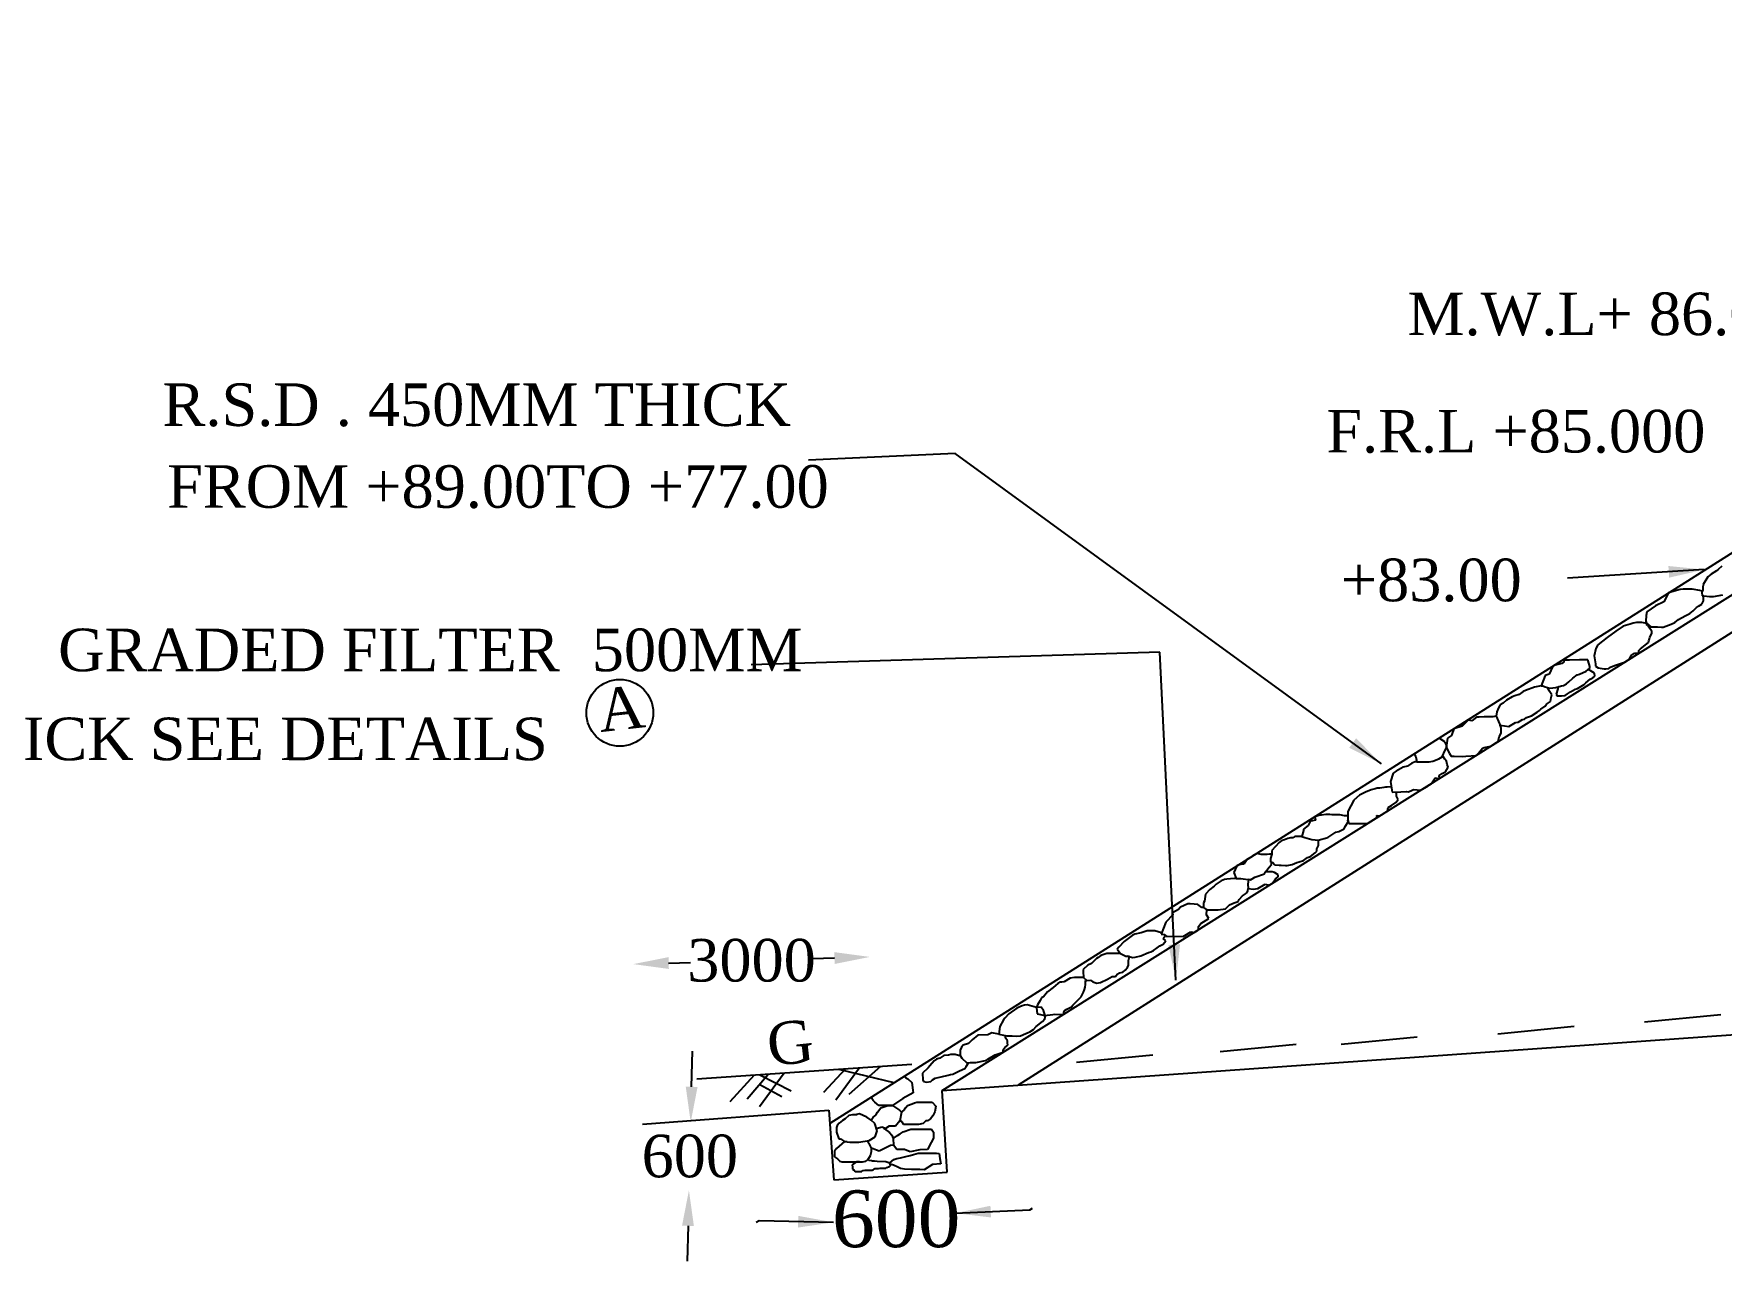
# Model space of a CAD drawing. Header units: millimetres. Extents: x 35 to 1436, y 32 to 1034.
# Drawn here: x 263.5 to 501.5, y 575.9 to 749 of the extents above; entities that cross this region are included whole.
import ezdxf

# ---------------------------------------------------------------- set-up
doc = ezdxf.new("R2010")
doc.units = ezdxf.units.MM
doc.header["$MEASUREMENT"] = 0
doc.header["$PDMODE"] = 66
doc.header["$PDSIZE"] = 170
doc.linetypes.add('ACAD_ISO03W100', pattern=[30, 12, -18])
for name, color, linetype in [('DIM', 5, 'Continuous'), ('DOT LINE', 3, 'ACAD_ISO03W100'), ('DWG. LINE', 1, 'Continuous'), ('HATCH', 2, 'Continuous'), ('RAILING', 4, 'Continuous'), ('TEXT', 7, 'Continuous')]:
    doc.layers.add(name, color=color, linetype=linetype)
doc.styles.get("Standard").update_dxf_attribs({"font": 'times.ttf', "height": 6})
doc.dimstyles.get("Standard").update_dxf_attribs({"dimtxt": 6, "dimasz": 5, "dimexe": 0.18, "dimexo": 0.0625, "dimgap": 0.09, "dimtad": 0, "dimtih": 1, "dimtoh": 1, "dimdec": 1, "dimzin": 0, "dimdsep": 46, "dimtxsty": 'Standard', "dimcen": 0.09, "dimse1": 1, "dimse2": 1, "dimclrd": 5, "dimclre": 5, "dimclrt": 4, "dimadec": 0, "dimazin": 0, "dimtfac": 1, "dimtdec": 1, "dimtofl": 0, "dimtmove": 0, "dimatfit": 3, "dimfxl": 0, "dimtolj": 1, "dimtzin": 0, "dimarcsym": 0})

# ---------------------------------------------------------------- blocks, each defined once
blk = doc.blocks.new('*D7')
at = {"layer": 'Defpoints', "color": 0}
for p in [(381.41, 618.83), (348.22, 611.78), (381.59, 612.79)]:
    blk.add_point(p, dxfattribs=at)
at = {"layer": 'DIM', "color": 5, "lineweight": -2}
for p, q in [((353.03, 617.97), (356.11, 618.06)), ((376.41, 618.68), (373.33, 618.58))]:
    blk.add_line(p, q, dxfattribs=at)
at = {"layer": 'DIM', "color": 5}
for points in [[(353.01, 618.8), (353.06, 617.14), (348.04, 617.82)], [(376.38, 619.51), (376.44, 617.84), (381.41, 618.83)]]:
    blk.add_solid(points, dxfattribs=at)
at = {"layer": 'DIM', "color": 4, "insert": (364.72, 618.32), "char_height": 6, "attachment_point": 5}
blk.add_mtext('\\A1;3000', dxfattribs=at)
blk = doc.blocks.new('*D8')
at = {"layer": 'Defpoints', "color": 0}
for p in [(355.77, 595.54), (356.14, 595.53), (355.52, 585.94)]:
    blk.add_point(p, dxfattribs=at)
at = {"layer": 'DIM', "color": 5, "lineweight": -2}
for p, q in [((356.27, 600.53), (356.41, 605.53)), ((355.76, 580.94), (355.63, 575.94))]:
    blk.add_line(p, q, dxfattribs=at)
at = {"layer": 'DIM', "color": 5}
for points in [[(355.44, 600.55), (357.11, 600.51), (356.14, 595.53)], [(354.92, 580.96), (356.59, 580.91), (355.89, 585.93)]]:
    blk.add_solid(points, dxfattribs=at)
at = {"layer": 'DIM', "color": 4, "insert": (356.02, 590.73), "char_height": 6, "attachment_point": 5}
blk.add_mtext('\\A1;600', dxfattribs=at)

msp = doc.modelspace()

# ---------------------------------------------------------------- linework, layer by layer
at = {"layer": 'DOT LINE'}
for p, q in [((490.64, 609.69), (501.39, 610.74)), ((447.85, 606.53), (458.6, 607.58)), ((469.98, 608), (480.73, 609.06)), ((410.54, 604), (421.29, 605.05)), ((430.78, 605.48), (441.53, 606.53))]:
    msp.add_line(p, q, dxfattribs=at)
at = {"layer": 'DWG. LINE'}
for p, q in [((391.62, 600), (619.31, 742.88)), ((391.62, 600), (575.92, 613)), ((392.31, 588.51), (391.62, 600)), ((349.35, 595.25), (375.63, 597.23)), ((375.63, 597.23), (376.32, 587.39)), ((376.32, 587.39), (392.31, 588.51))]:
    msp.add_line(p, q, dxfattribs=at)
at = {"layer": 'DWG. LINE', "color": 1}
msp.add_line((387.32, 603.69), (357.02, 601.62), dxfattribs=at)
at = {"layer": 'DWG. LINE'}
msp.add_circle((346.15, 653.24), 4.71, dxfattribs=at)
at = {"layer": 'HATCH'}
for p, q in [((501.02, 673.43), (500.79, 673.24)), ((501.54, 673.93), (501.02, 673.43)), ((498.89, 671.35), (498.87, 670.91)), ((499.58, 672.41), (498.89, 671.35)), ((500.02, 672.79), (499.58, 672.41)), ((500.79, 673.24), (500.02, 672.79)), ((493.38, 668.88), (492.17, 668.32)), ((494.04, 670.15), (493.38, 668.88)), ((493.38, 668.88), (493.38, 668.88)), ((494.15, 670.22), (494.04, 670.15)), ((495.69, 670.61), (494.15, 670.22)), ((496.07, 670.67), (495.69, 670.61)), ((496.65, 670.67), (496.07, 670.67)), ((496.07, 670.67), (496.07, 670.67)), ((497.09, 670.67), (496.65, 670.67)), ((497.36, 670.67), (497.09, 670.67)), ((498.45, 670.49), (497.36, 670.67)), ((498.8, 670.4), (498.45, 670.49)), ((498.87, 670.58), (498.72, 670.23)), ((498.72, 670.23), (498.77, 669.75)), ((498.72, 668.55), (498.95, 669.03)), ((498.77, 669.75), (499.02, 669.73)), ((498.87, 670.91), (498.87, 670.58)), ((498.95, 669.49), (498.89, 669.74)), ((498.95, 669.03), (498.95, 669.49)), ((498.95, 669.49), (498.95, 669.49)), ((499.02, 669.73), (499.79, 669.64)), ((499.79, 669.64), (499.79, 669.64)), ((499.79, 669.64), (500.39, 669.62)), ((500.39, 669.62), (501.68, 669.87)), ((490.88, 666.95), (490.84, 666.18)), ((490.97, 667.47), (490.88, 666.95)), ((490.88, 666.95), (490.88, 666.95)), ((492.17, 668.32), (490.97, 667.47)), ((492.17, 668.32), (492.17, 668.32)), ((494.92, 665.97), (495.44, 666.39)), ((495.44, 666.39), (496.36, 666.93)), ((495.44, 666.39), (495.44, 666.39)), ((496.36, 666.93), (497.05, 667.24)), ((496.36, 666.93), (496.36, 666.93)), ((497.05, 667.24), (497.49, 667.63)), ((497.49, 667.63), (497.95, 668.07)), ((497.95, 668.07), (498.24, 668.26)), ((498.24, 668.26), (498.72, 668.55)), ((486.6, 664.73), (485.39, 663.86)), ((487.64, 665.44), (486.6, 664.73)), ((488.6, 665.73), (487.64, 665.44)), ((487.64, 665.44), (487.64, 665.44)), ((489.02, 665.88), (488.6, 665.73)), ((489.5, 665.98), (489.02, 665.88)), ((490.27, 665.98), (489.5, 665.98)), ((489.5, 665.98), (489.5, 665.98)), ((490.75, 665.89), (490.27, 665.98)), ((490.92, 665.89), (490.75, 665.89)), ((490.84, 666.18), (490.84, 666.18)), ((490.84, 666.18), (490.92, 665.89)), ((490.92, 665.89), (491.51, 665.37)), ((491.01, 665.57), (490.92, 665.89)), ((491.22, 665.63), (491.01, 665.57)), ((491.22, 665.37), (491.22, 665.63)), ((491.66, 664.75), (491.22, 665.37)), ((491.37, 663.9), (491.68, 664.4)), ((491.51, 665.37), (492.49, 665.37)), ((491.68, 664.4), (491.66, 664.75)), ((491.68, 664.4), (491.68, 664.4)), ((492.49, 665.37), (492.49, 665.37)), ((492.49, 665.37), (493.03, 665.3)), ((493.03, 665.3), (493.26, 665.3)), ((493.26, 665.3), (494.42, 665.72)), ((494.42, 665.72), (494.92, 665.97)), ((494.42, 665.72), (494.42, 665.72)), ((483.77, 662.32), (483.52, 661.27)), ((484.06, 662.84), (483.77, 662.32)), ((485.39, 663.86), (484.06, 662.84)), ((484.06, 662.84), (484.06, 662.84)), ((488.75, 661.32), (489.25, 661.63)), ((489.25, 661.63), (489.84, 661.63)), ((489.83, 662.02), (490.06, 662.27)), ((489.84, 661.63), (489.83, 662.02)), ((490.06, 662.27), (491.2, 663.15)), ((491.2, 663.15), (491.23, 663.4)), ((491.2, 663.15), (491.2, 663.15)), ((491.23, 663.4), (491.33, 663.67)), ((491.33, 663.67), (491.37, 663.9)), ((477.73, 659.84), (477.2, 658.7)), ((477.84, 659.91), (477.73, 659.84)), ((478.99, 660.2), (477.84, 659.91)), ((479.26, 660.37), (478.99, 660.2)), ((478.99, 660.2), (478.99, 660.2)), ((479.32, 660.66), (479.26, 660.37)), ((480.05, 660.66), (479.32, 660.66)), ((481.45, 660.7), (480.05, 660.66)), ((481.99, 660.7), (481.45, 660.7)), ((482.32, 660.7), (481.99, 660.7)), ((482.66, 660.7), (482.32, 660.7)), ((482.41, 659.1), (482.66, 659.31)), ((482.84, 660.12), (482.66, 660.7)), ((482.66, 660.7), (482.66, 660.7)), ((482.66, 659.31), (482.97, 659.56)), ((482.72, 659.36), (482.66, 659.31)), ((483.61, 658.82), (482.72, 659.36)), ((482.97, 659.56), (482.84, 660.12)), ((483.52, 661.27), (483.52, 661.27)), ((483.52, 661.27), (483.72, 660.13)), ((483.72, 660.13), (483.72, 659.84)), ((483.72, 659.84), (484.1, 659.59)), ((484.1, 659.59), (484.93, 659.46)), ((484.93, 659.46), (484.93, 659.46)), ((484.93, 659.46), (485.2, 659.46)), ((485.2, 659.46), (485.62, 659.5)), ((485.2, 659.46), (485.2, 659.46)), ((485.62, 659.5), (485.85, 659.67)), ((485.85, 659.67), (486.41, 659.92)), ((486.41, 659.92), (487.83, 660.37)), ((487.83, 660.37), (487.96, 660.45)), ((487.96, 660.45), (488.07, 660.52)), ((488.07, 660.52), (488.51, 660.8)), ((488.51, 660.8), (488.75, 661.32)), ((475.11, 656.86), (473.86, 656.4)), ((476.07, 657.04), (475.11, 656.86)), ((475.11, 656.86), (475.11, 656.86)), ((476.63, 658.49), (476.07, 657.04)), ((476.07, 657.04), (476.32, 657.04)), ((476.07, 657.04), (476.07, 657.04)), ((476.32, 657.04), (476.61, 656.91)), ((476.61, 656.91), (477.28, 656.7)), ((477.2, 658.7), (476.63, 658.49)), ((476.63, 658.49), (476.63, 658.49)), ((477.21, 656.34), (476.95, 656.81)), ((476.95, 656.81), (476.95, 656.81)), ((477.2, 658.7), (477.2, 658.7)), ((477.28, 656.7), (478.13, 656.83)), ((478.13, 656.83), (478.93, 657.04)), ((478.46, 656.91), (478.4, 656.6)), ((478.53, 656.93), (478.46, 656.91)), ((478.93, 657.04), (479.22, 657.08)), ((479.22, 657.08), (479.63, 657.33)), ((479.63, 657.33), (479.99, 657.62)), ((479.99, 657.62), (480.51, 658.14)), ((480.51, 658.14), (481.13, 658.58)), ((481.13, 658.58), (481.47, 658.68)), ((481.2, 656.68), (482.13, 657.22)), ((481.47, 658.68), (482.41, 659.1)), ((482.13, 657.22), (482.38, 657.47)), ((482.38, 657.47), (482.99, 657.97)), ((482.41, 659.1), (482.41, 659.1)), ((482.99, 657.97), (483.36, 658.18)), ((483.36, 658.18), (483.63, 658.41)), ((483.36, 658.18), (483.36, 658.18)), ((483.63, 658.41), (483.61, 658.82)), ((470.73, 654.61), (470.29, 654.36)), ((471.19, 655.03), (470.73, 654.61)), ((471.96, 655.51), (471.19, 655.03)), ((472.36, 655.65), (471.96, 655.51)), ((472.98, 655.82), (472.36, 655.65)), ((473.52, 656.24), (472.98, 655.82)), ((472.98, 655.82), (472.98, 655.82)), ((473.86, 656.4), (473.52, 656.24)), ((473.86, 656.4), (473.86, 656.4)), ((476.61, 654.2), (476.8, 654.47)), ((476.8, 654.47), (477.11, 654.63)), ((477.11, 654.63), (477.4, 654.86)), ((477.55, 655.78), (477.21, 656.34)), ((477.21, 656.34), (477.21, 656.34)), ((477.28, 656.7), (477.28, 656.7)), ((477.4, 654.86), (477.5, 655.38)), ((477.5, 655.38), (477.55, 655.78)), ((477.5, 655.38), (477.5, 655.38)), ((478.4, 656.6), (478.18, 655.89)), ((478.18, 655.89), (478.18, 655.89)), ((478.18, 655.89), (478.32, 655.64)), ((478.32, 655.64), (478.32, 655.64)), ((478.32, 655.64), (478.93, 655.64)), ((478.4, 656.6), (478.4, 656.6)), ((478.93, 655.64), (479.43, 655.7)), ((479.43, 655.7), (479.76, 655.91)), ((479.76, 655.91), (480.22, 656.18)), ((480.22, 656.18), (480.86, 656.56)), ((480.86, 656.56), (481.2, 656.68)), ((465.77, 652.19), (464.95, 651.38)), ((466.27, 652.09), (465.66, 652.21)), ((465.66, 652.21), (465.77, 652.19)), ((466.97, 652.61), (466.27, 652.09)), ((466.27, 652.09), (466.27, 652.09)), ((467.33, 652.65), (466.97, 652.61)), ((468.02, 652.69), (467.33, 652.65)), ((468.43, 652.69), (468.02, 652.69)), ((469.25, 652.69), (468.43, 652.69)), ((468.43, 652.69), (468.43, 652.69)), ((469.73, 652.78), (469.25, 652.69)), ((469.81, 653.38), (469.73, 652.78)), ((469.73, 652.78), (470.38, 651.28)), ((470.04, 653.95), (469.81, 653.38)), ((470.29, 654.36), (470.04, 653.95)), ((472.82, 651.93), (473.42, 652.32)), ((473.42, 652.32), (473.71, 652.36)), ((473.71, 652.36), (474.02, 652.59)), ((474.02, 652.59), (474.69, 652.82)), ((474.69, 652.82), (475.48, 653.32)), ((475.48, 653.32), (475.84, 653.55)), ((475.48, 653.32), (475.48, 653.32)), ((475.84, 653.55), (476.02, 653.78)), ((476.02, 653.78), (476.61, 654.2)), ((476.02, 653.78), (476.02, 653.78)), ((462.47, 649.17), (461.67, 649.68)), ((461.67, 649.68), (461.67, 649.68)), ((462.87, 649.67), (462.72, 648.69)), ((463.43, 650.05), (462.87, 649.67)), ((462.87, 649.67), (462.87, 649.67)), ((463.73, 650.99), (463.43, 650.05)), ((464.95, 651.38), (463.73, 650.99)), ((464.95, 651.38), (464.95, 651.38)), ((464.95, 651.38), (464.95, 651.38)), ((470.02, 649.19), (470.14, 649.86)), ((470.14, 649.86), (470.43, 650.36)), ((470.14, 649.86), (470.14, 649.86)), ((470.38, 651.28), (470.29, 651.48)), ((470.29, 651.48), (471.52, 651.32)), ((470.41, 651.05), (470.38, 651.28)), ((470.43, 650.36), (470.41, 651.05)), ((470.43, 650.36), (470.43, 650.36)), ((471.52, 651.32), (472.44, 651.89)), ((471.52, 651.32), (471.52, 651.32)), ((472.44, 651.89), (472.82, 651.93)), ((458.3, 647.55), (458.14, 647.46)), ((458.14, 647.46), (458.38, 647.02)), ((458.49, 647.68), (458.3, 647.55)), ((458.49, 647.68), (458.49, 647.68)), ((462.09, 647.04), (462.55, 647.96)), ((462.72, 648.69), (462.47, 649.17)), ((462.47, 649.17), (462.47, 649.17)), ((462.55, 647.96), (462.72, 648.3)), ((462.72, 648.69), (462.72, 648.3)), ((462.72, 648.5), (462.72, 648.69)), ((462.72, 648.3), (462.72, 648.5)), ((462.72, 648.3), (462.72, 648.3)), ((462.72, 648.3), (463.12, 647.53)), ((462.72, 648.3), (462.72, 648.3)), ((463.12, 647.53), (463.37, 647.11)), ((466.9, 647.24), (467.03, 647.32)), ((467.03, 647.32), (467.79, 648.24)), ((467.79, 648.24), (468.02, 648.34)), ((468.02, 648.34), (468.98, 648.54)), ((468.98, 648.54), (469.77, 649.04)), ((469.77, 649.04), (470.02, 649.19)), ((469.77, 649.04), (469.77, 649.04)), ((455.61, 645.04), (455.19, 644.75)), ((456.61, 645.56), (455.61, 645.04)), ((455.61, 645.04), (455.61, 645.04)), ((457.21, 645.73), (456.61, 645.56)), ((456.61, 645.56), (456.61, 645.56)), ((456.61, 645.56), (456.61, 645.56)), ((457.82, 646.14), (457.21, 645.73)), ((458.32, 646.32), (457.82, 646.14)), ((458.53, 646.32), (458.32, 646.32)), ((458.38, 647.02), (458.38, 647.02)), ((458.38, 647.02), (458.53, 646.32)), ((458.53, 646.32), (458.8, 646.32)), ((458.8, 646.32), (459.78, 646.32)), ((459.78, 646.32), (460.26, 646.32)), ((460.26, 646.32), (460.78, 646.42)), ((460.78, 646.42), (461.65, 646.75)), ((461.65, 646.75), (462.09, 647.04)), ((462.11, 644.69), (462.59, 644.94)), ((462.46, 646.73), (462.17, 647.21)), ((462.17, 647.21), (462.22, 647.13)), ((462.71, 646.44), (462.46, 646.73)), ((462.46, 646.73), (462.46, 646.73)), ((462.59, 644.94), (462.96, 645.58)), ((462.8, 645.98), (462.71, 646.44)), ((462.96, 645.58), (462.8, 645.98)), ((462.8, 645.98), (462.8, 645.98)), ((462.96, 645.58), (462.96, 645.58)), ((463.37, 647.11), (463.81, 647.11)), ((463.81, 647.11), (465.02, 647.07)), ((465.02, 647.07), (465.45, 647.11)), ((465.02, 647.07), (465.02, 647.07)), ((465.45, 647.11), (466.9, 647.24)), ((452.66, 642.51), (452.08, 642.39)), ((452.93, 642.6), (452.66, 642.51)), ((452.66, 642.51), (452.66, 642.51)), ((453.33, 642.62), (452.93, 642.6)), ((453.87, 642.7), (453.33, 642.62)), ((454.12, 642.78), (453.87, 642.7)), ((453.87, 642.7), (453.87, 642.7)), ((454.35, 642.78), (454.12, 642.78)), ((454.93, 642.82), (454.35, 642.78)), ((455.19, 644.75), (454.82, 643.58)), ((454.82, 643.58), (454.82, 643.58)), ((454.82, 643.58), (455.05, 642.06)), ((454.93, 642.82), (454.93, 642.82)), ((459.23, 642.43), (459.65, 642.69)), ((459.65, 642.69), (460.11, 642.97)), ((460.11, 642.97), (460.32, 643.11)), ((460.32, 643.11), (460.54, 643.24)), ((460.54, 643.24), (461.13, 644.06)), ((461.13, 644.06), (461.13, 644.06)), ((461.13, 644.06), (461.74, 644)), ((461.69, 644.4), (462.11, 644.69)), ((461.74, 644), (461.69, 644.4)), ((449.66, 640.91), (448.81, 639.35)), ((450.46, 641.64), (449.66, 640.91)), ((449.66, 640.91), (449.66, 640.91)), ((450.91, 641.87), (450.46, 641.64)), ((450.46, 641.64), (450.46, 641.64)), ((451.31, 642.08), (450.91, 641.87)), ((452.08, 642.39), (451.31, 642.08)), ((452.08, 642.39), (452.08, 642.39)), ((454.48, 639.89), (454.96, 640.18)), ((454.96, 640.18), (455.58, 640.6)), ((455.05, 642.06), (455.25, 642.1)), ((455.25, 642.1), (455.48, 642.06)), ((455.48, 642.06), (457.07, 642.15)), ((455.48, 642.06), (455.48, 642.06)), ((455.58, 640.6), (455.91, 641.01)), ((455.69, 641.49), (455.65, 642.07)), ((455.65, 642.07), (455.65, 642.07)), ((455.91, 641.01), (455.69, 641.49)), ((457.07, 642.15), (457.32, 642.09)), ((457.32, 642.09), (457.71, 642.23)), ((457.32, 642.09), (457.32, 642.09)), ((457.71, 642.23), (458.07, 642.44)), ((458.07, 642.44), (458.07, 642.44)), ((458.07, 642.44), (459.12, 642.35)), ((459.12, 642.35), (459.23, 642.43)), ((443.55, 638.01), (443.2, 637.36)), ((443.8, 638.01), (443.55, 638.01)), ((444.26, 638.13), (443.8, 638.01)), ((444.87, 638.8), (444.13, 638.6)), ((444.13, 638.6), (444.26, 638.13)), ((444.26, 638.13), (444.26, 638.13)), ((445.1, 638.8), (444.87, 638.8)), ((444.87, 638.8), (444.87, 638.8)), ((445.72, 638.91), (445.1, 638.8)), ((446.26, 638.91), (445.72, 638.91)), ((446.55, 638.88), (446.26, 638.91)), ((446.26, 638.91), (446.26, 638.91)), ((447.05, 638.86), (446.55, 638.88)), ((446.55, 638.88), (446.55, 638.88)), ((447.3, 638.88), (447.05, 638.86)), ((447.66, 638.88), (447.3, 638.88)), ((448.32, 638.72), (447.66, 638.88)), ((448.79, 638.72), (448.32, 638.72)), ((448.43, 637.22), (448.87, 637.87)), ((448.81, 639.35), (448.79, 638.72)), ((448.79, 638.72), (448.79, 638.1)), ((448.79, 638.1), (448.79, 638.1)), ((448.79, 638.1), (448.96, 637.64)), ((448.87, 637.87), (448.79, 638.1)), ((451.59, 637.63), (453.01, 638.52)), ((453.01, 638.52), (452.86, 638.75)), ((452.86, 638.75), (453.36, 638.74)), ((453.36, 638.74), (453.91, 639.09)), ((453.91, 639.09), (454.23, 639.28)), ((454.23, 639.28), (454.4, 639.39)), ((454.4, 639.39), (454.48, 639.89)), ((454.48, 639.89), (454.48, 639.89)), ((440.36, 635.53), (439.86, 635.34)), ((440.71, 635.61), (440.36, 635.53)), ((441.03, 635.63), (440.71, 635.61)), ((440.71, 635.61), (440.71, 635.61)), ((441.34, 635.8), (441.03, 635.63)), ((441.03, 635.63), (441.03, 635.63)), ((442.3, 635.8), (441.34, 635.8)), ((442.57, 636.64), (442.3, 635.8)), ((442.3, 635.8), (442.75, 635.66)), ((443.2, 637.36), (442.57, 636.86)), ((442.57, 636.86), (442.57, 636.64)), ((442.75, 635.66), (442.75, 635.66)), ((442.75, 635.66), (443.74, 635.37)), ((443.74, 635.37), (444.68, 635.3)), ((444.68, 635.3), (444.95, 635.39)), ((444.95, 635.39), (445.66, 635.55)), ((445.66, 635.55), (445.99, 635.68)), ((445.66, 635.55), (445.66, 635.55)), ((445.99, 635.68), (446.57, 636.05)), ((446.57, 636.05), (447.12, 636.43)), ((447.12, 636.43), (447.53, 636.51)), ((447.12, 636.43), (447.12, 636.43)), ((447.53, 636.51), (448.28, 636.89)), ((448.28, 636.89), (448.43, 637.22)), ((448.28, 636.89), (448.28, 636.89)), ((448.96, 637.64), (449.39, 637.64)), ((449.39, 637.64), (450.12, 637.62)), ((450.12, 637.62), (450.12, 637.62)), ((450.12, 637.62), (450.58, 637.62)), ((450.58, 637.62), (451.59, 637.63)), ((435.3, 633.01), (434.77, 632.67)), ((435.46, 633.11), (435.3, 633.01)), ((435.65, 633.23), (435.46, 633.11)), ((435.96, 633.43), (435.65, 633.23)), ((436.58, 633.27), (435.96, 633.43)), ((437.08, 633.27), (436.58, 633.27)), ((437.44, 633.27), (437.08, 633.27)), ((437.08, 633.27), (437.08, 633.27)), ((437.77, 633.34), (437.44, 633.27)), ((438.11, 633.34), (437.77, 633.34)), ((438.11, 633.34), (437.88, 632.7)), ((439.11, 634.94), (438.11, 633.84)), ((438.11, 633.84), (438.11, 633.84)), ((438.11, 633.84), (438.11, 633.34)), ((439.48, 635.24), (439.11, 634.94)), ((439.11, 634.94), (439.11, 634.94)), ((439.86, 635.34), (439.48, 635.24)), ((439.86, 635.34), (439.86, 635.34)), ((443.13, 632.86), (443.55, 633.01)), ((443.55, 633.01), (444.19, 633.51)), ((443.55, 633.01), (443.55, 633.01)), ((444.19, 633.51), (444.44, 633.74)), ((444.19, 633.51), (444.19, 633.51)), ((444.44, 634.05), (444.67, 634.53)), ((444.44, 633.74), (444.44, 634.05)), ((444.67, 634.76), (444.68, 635.3)), ((444.67, 634.53), (444.67, 634.76)), ((444.67, 634.76), (444.67, 634.76)), ((433.16, 631.66), (432.71, 630.75)), ((432.71, 630.75), (432.71, 630.75)), ((432.71, 630.75), (433.08, 629.88)), ((433.43, 631.83), (433.16, 631.66)), ((434.13, 631.9), (433.43, 631.83)), ((433.43, 631.83), (433.43, 631.83)), ((434.51, 632.51), (434.13, 631.9)), ((434.77, 632.67), (434.51, 632.51)), ((437.04, 630.55), (437.21, 630.84)), ((437.21, 630.84), (437.69, 631.5)), ((438.15, 630.82), (437.21, 630.84)), ((437.69, 631.5), (438.02, 631.86)), ((437.69, 631.5), (437.69, 631.5)), ((437.88, 632.7), (437.88, 632.2)), ((437.88, 632.2), (437.88, 632.2)), ((437.88, 632.2), (438.19, 632.2)), ((438.02, 631.86), (438.02, 632.2)), ((438.46, 630.73), (438.15, 630.82)), ((438.19, 632.2), (438.52, 631.8)), ((438.98, 630.42), (438.46, 630.73)), ((438.52, 631.8), (438.52, 631.8)), ((438.52, 631.8), (439.13, 631.76)), ((439.13, 631.76), (439.4, 631.76)), ((439.4, 631.76), (440, 631.7)), ((440, 631.7), (440.25, 631.7)), ((440.25, 631.7), (440.96, 631.88)), ((440.96, 631.88), (441.63, 632.15)), ((441.63, 632.15), (441.94, 632.22)), ((441.94, 632.22), (442.53, 632.42)), ((441.94, 632.22), (441.94, 632.22)), ((442.53, 632.42), (443.13, 632.86)), ((429.35, 628.35), (428.74, 627.69)), ((429.97, 628.81), (429.35, 628.35)), ((430.22, 629.1), (429.97, 628.81)), ((430.95, 629.56), (430.22, 629.1)), ((431.39, 629.77), (430.95, 629.56)), ((430.95, 629.56), (430.95, 629.56)), ((431.76, 629.81), (431.39, 629.77)), ((432.24, 629.83), (431.76, 629.81)), ((431.76, 629.81), (431.76, 629.81)), ((432.83, 629.88), (432.24, 629.83)), ((433.08, 629.88), (432.83, 629.88)), ((433.08, 629.88), (433.08, 629.88)), ((433.08, 629.88), (433.73, 629.88)), ((433.73, 629.88), (435.1, 629.71)), ((434.78, 629.75), (434.69, 629.07)), ((434.69, 629.07), (434.69, 629.07)), ((434.69, 629.07), (434.73, 628.49)), ((434.7, 628.14), (434.73, 628.49)), ((434.73, 628.49), (434.73, 628.49)), ((434.73, 628.49), (434.73, 628.49)), ((434.73, 628.49), (435.44, 628.38)), ((434.73, 628.49), (434.73, 628.49)), ((435.1, 629.71), (434.78, 629.75)), ((435.1, 629.71), (435.33, 629.84)), ((435.33, 629.84), (435.69, 630.09)), ((435.44, 628.38), (436.13, 628.46)), ((435.69, 630.09), (437.04, 630.55)), ((436.13, 628.46), (437.17, 629.07)), ((437.04, 630.55), (437.04, 630.55)), ((437.17, 629.07), (437.17, 629.07)), ((437.17, 629.07), (437.78, 628.96)), ((437.78, 628.96), (437.88, 629.03)), ((437.88, 629.03), (438.19, 629.22)), ((438.19, 629.22), (438.6, 629.86)), ((438.6, 629.86), (439, 630.13)), ((438.6, 629.86), (438.6, 629.86)), ((439, 630.13), (438.98, 630.42)), ((439, 630.13), (439, 630.13)), ((426.26, 626.33), (425.22, 625.83)), ((426.55, 626.33), (426.26, 626.33)), ((427.12, 626.27), (426.55, 626.33)), ((427.66, 626.2), (427.12, 626.27)), ((428.22, 625.81), (427.66, 626.2)), ((427.66, 626.2), (427.66, 626.2)), ((428.58, 626.69), (428.47, 626.44)), ((428.47, 626.44), (428.47, 626.44)), ((428.47, 626.44), (428.47, 625.81)), ((428.74, 627.69), (428.58, 626.69)), ((428.74, 627.69), (428.74, 627.69)), ((431.56, 625.6), (431.81, 625.83)), ((431.81, 625.83), (432.12, 626.19)), ((432.12, 626.19), (432.47, 626.33)), ((432.47, 626.33), (432.78, 626.44)), ((432.78, 626.44), (433.35, 626.65)), ((432.78, 626.44), (432.78, 626.44)), ((433.35, 626.65), (433.49, 626.94)), ((433.49, 626.94), (433.95, 627.46)), ((433.95, 627.46), (434.39, 627.75)), ((433.95, 627.46), (433.95, 627.46)), ((434.39, 627.75), (434.62, 627.92)), ((434.62, 627.92), (434.7, 628.14)), ((434.62, 627.92), (434.62, 627.92)), ((423.16, 623.71), (422.47, 622.02)), ((424.11, 624.78), (423.16, 623.71)), ((423.16, 623.71), (423.16, 623.71)), ((424.91, 625.52), (424.1, 625.07)), ((424.1, 625.07), (424.11, 624.78)), ((425.22, 625.83), (424.91, 625.52)), ((425.22, 625.83), (425.22, 625.83)), ((427.76, 623.1), (428.09, 623.54)), ((428.09, 623.54), (429.2, 624.25)), ((428.09, 623.54), (428.09, 623.54)), ((428.47, 625.81), (428.22, 625.81)), ((428.47, 625.81), (428.47, 625.81)), ((428.47, 625.81), (428.93, 625.46)), ((428.87, 624.75), (428.93, 625.46)), ((429.2, 624.25), (428.87, 624.75)), ((428.87, 624.75), (428.87, 624.75)), ((428.93, 625.46), (428.93, 625.46)), ((428.93, 625.46), (429.35, 625.46)), ((428.93, 625.46), (428.93, 625.46)), ((429.2, 624.25), (429.2, 624.25)), ((429.35, 625.46), (430.18, 625.46)), ((430.18, 625.46), (430.51, 625.46)), ((430.51, 625.46), (431.56, 625.6)), ((430.51, 625.46), (430.51, 625.46)), ((431.56, 625.6), (431.56, 625.6)), ((418.4, 621.87), (417.27, 621.01)), ((418.75, 622.05), (418.4, 621.87)), ((419.65, 622.24), (418.75, 622.05)), ((418.75, 622.05), (418.75, 622.05)), ((420.23, 622.43), (419.65, 622.24)), ((420.5, 622.49), (420.23, 622.43)), ((421.61, 622.49), (420.5, 622.49)), ((422.55, 622.22), (421.61, 622.49)), ((422.47, 622.02), (422.47, 622.02)), ((422.47, 622.02), (422.89, 622)), ((422.75, 621.42), (423.08, 621.85)), ((423.15, 621.1), (422.75, 621.42)), ((422.77, 620.64), (423.15, 621.1)), ((422.89, 622), (422.89, 622)), ((422.89, 622), (422.89, 622)), ((422.89, 622), (423.26, 621.71)), ((423.08, 621.85), (422.89, 622)), ((423.26, 621.71), (424.26, 621.76)), ((424.26, 621.76), (425.59, 621.73)), ((425.59, 621.73), (426.66, 622.35)), ((425.59, 621.73), (425.59, 621.73)), ((426.66, 622.35), (426.66, 622.35)), ((426.66, 622.35), (427.15, 622.29)), ((427.15, 622.29), (427.59, 622.57)), ((427.59, 622.57), (427.74, 622.66)), ((427.74, 622.66), (427.76, 623.1)), ((413.62, 618.74), (413.35, 618.61)), ((413.97, 619.05), (413.62, 618.74)), ((414.83, 619.3), (413.97, 619.05)), ((415.66, 619.33), (414.83, 619.3)), ((414.83, 619.3), (414.83, 619.3)), ((416.73, 619.33), (415.66, 619.33)), ((416.5, 620.22), (416.29, 619.95)), ((416.29, 619.95), (416.73, 619.33)), ((417.27, 621.01), (416.5, 620.22)), ((416.73, 619.33), (417.48, 618.93)), ((417.27, 621.01), (417.27, 621.01)), ((417.48, 618.93), (417.77, 618.93)), ((417.77, 618.93), (418.5, 618.74)), ((418.01, 618.87), (417.77, 618.93)), ((417.87, 618.32), (418.01, 618.87)), ((418.5, 618.74), (418.81, 618.79)), ((418.81, 618.79), (419.63, 619.01)), ((419.63, 619.01), (420.71, 619.45)), ((420.71, 619.45), (421.04, 619.53)), ((421.04, 619.53), (421.38, 619.72)), ((421.38, 619.72), (421.92, 620.12)), ((421.92, 620.12), (422.31, 620.39)), ((422.31, 620.39), (422.77, 620.64)), ((422.31, 620.39), (422.31, 620.39)), ((412.16, 617.68), (411.47, 617.05)), ((411.47, 617.05), (411.47, 616.78)), ((411.47, 616.78), (411.52, 615.95)), ((412.64, 617.89), (412.16, 617.68)), ((413.35, 618.61), (412.64, 617.89)), ((416.06, 616.07), (416.27, 616.39)), ((416.27, 616.39), (416.6, 616.57)), ((416.6, 616.57), (417.1, 616.7)), ((417.1, 616.7), (417.39, 616.95)), ((417.39, 616.95), (417.75, 617.34)), ((417.75, 617.34), (417.87, 617.66)), ((417.75, 617.34), (417.75, 617.34)), ((417.87, 617.95), (417.87, 618.32)), ((417.87, 618.32), (417.87, 618.32)), ((417.87, 617.66), (417.87, 617.95)), ((417.87, 617.95), (417.87, 617.95)), ((417.87, 617.66), (417.87, 617.66)), ((407.24, 614.51), (406.45, 613.9)), ((407.91, 615.09), (407.24, 614.51)), ((408.22, 615.26), (407.91, 615.09)), ((408.47, 615.28), (408.22, 615.26)), ((408.82, 615.32), (408.47, 615.28)), ((409.63, 615.86), (408.82, 615.32)), ((410.28, 615.94), (409.63, 615.86)), ((410.76, 615.94), (410.28, 615.94)), ((411.03, 615.94), (410.76, 615.94)), ((411.52, 615.95), (411.03, 615.94)), ((411.52, 615.95), (411.99, 615.53)), ((411.55, 613.88), (411.66, 614.23)), ((411.66, 614.23), (411.76, 614.59)), ((411.66, 614.23), (411.66, 614.23)), ((411.76, 614.59), (411.82, 614.96)), ((411.8, 615.52), (411.99, 615.53)), ((411.82, 615.21), (411.8, 615.52)), ((411.82, 614.96), (411.82, 615.21)), ((411.99, 615.53), (412.52, 615.58)), ((412.52, 615.58), (412.83, 615.3)), ((412.83, 615.3), (413.39, 615.14)), ((413.39, 615.14), (413.91, 615.22)), ((413.39, 615.14), (413.39, 615.14)), ((413.91, 615.22), (414.93, 615.72)), ((414.93, 615.72), (415.58, 616.07)), ((415.58, 616.07), (416.06, 616.07)), ((402.11, 611.63), (400.98, 610.79)), ((402.9, 611.94), (402.11, 611.63)), ((402.11, 611.63), (402.11, 611.63)), ((403.19, 612.02), (402.9, 611.94)), ((403.61, 612.08), (403.19, 612.02)), ((403.19, 612.02), (403.19, 612.02)), ((404.9, 611.69), (403.61, 612.08)), ((403.61, 612.08), (403.61, 612.08)), ((405.03, 612.09), (404.9, 611.67)), ((405.57, 611.75), (404.9, 611.69)), ((404.9, 611.67), (404.99, 610.82)), ((405.4, 612.69), (405.03, 612.09)), ((405.63, 613.07), (405.4, 612.69)), ((405.88, 611.29), (405.57, 611.75)), ((405.91, 613.19), (405.63, 613.07)), ((406.45, 613.9), (405.91, 613.19)), ((405.91, 613.19), (405.91, 613.19)), ((409.16, 611.49), (409.82, 611.78)), ((409.82, 611.78), (410.03, 612.01)), ((410.03, 612.01), (410.34, 612.36)), ((410.34, 612.36), (411.18, 613.19)), ((411.18, 613.19), (411.55, 613.88)), ((411.18, 613.19), (411.18, 613.19)), ((400.23, 609.96), (399.75, 609.02)), ((400.44, 610.21), (400.23, 609.96)), ((400.23, 609.96), (400.23, 609.96)), ((400.98, 610.79), (400.44, 610.21)), ((400.98, 610.79), (400.98, 610.79)), ((404.86, 609.02), (405.73, 609.71)), ((404.99, 610.82), (405.45, 610.7)), ((405.45, 610.7), (406.05, 610.59)), ((405.73, 609.71), (406.07, 610.11)), ((405.73, 609.71), (405.73, 609.71)), ((406.14, 610.6), (405.88, 611.29)), ((406.05, 610.59), (407.2, 610.72)), ((406.07, 610.11), (406.15, 610.58)), ((406.15, 610.58), (406.14, 610.6)), ((407.2, 610.72), (407.47, 610.78)), ((407.47, 610.78), (408.73, 610.73)), ((408.73, 610.73), (408.8, 611.24)), ((408.8, 611.24), (409.16, 611.49)), ((395.81, 607.16), (395.31, 606.64)), ((396.64, 607.79), (395.81, 607.16)), ((398.02, 607.85), (396.64, 607.79)), ((396.64, 607.79), (396.64, 607.79)), ((398.62, 608.12), (398.02, 607.85)), ((399.57, 607.94), (398.62, 608.12)), ((399.75, 609.02), (399.57, 607.94)), ((399.57, 607.94), (399.57, 607.94)), ((399.57, 607.94), (400.48, 607.75)), ((399.75, 609.02), (399.75, 609.02)), ((400.48, 607.75), (400.75, 607.69)), ((400.49, 607.46), (400.62, 607.72)), ((400.79, 607.02), (400.49, 607.46)), ((400.75, 607.69), (401.48, 607.69)), ((400.81, 606.71), (400.79, 607.02)), ((401.48, 607.69), (402.13, 607.67)), ((402.13, 607.67), (402.65, 607.69)), ((402.65, 607.69), (403.38, 608.04)), ((403.38, 608.04), (403.71, 608.17)), ((403.71, 608.17), (403.98, 608.27)), ((403.98, 608.27), (404.46, 608.59)), ((404.46, 608.59), (404.86, 609.02)), ((390.82, 604.43), (390.47, 604.2)), ((391.28, 604.58), (390.82, 604.43)), ((390.82, 604.43), (390.82, 604.43)), ((391.82, 604.95), (391.28, 604.58)), ((392.51, 604.99), (391.82, 604.95)), ((391.82, 604.95), (391.82, 604.95)), ((392.84, 605.07), (392.51, 604.99)), ((393.43, 605.07), (392.84, 605.07)), ((393.91, 604.92), (393.43, 605.07)), ((394.12, 604.92), (393.91, 604.92)), ((394.35, 606.12), (394.12, 605.67)), ((394.12, 605.67), (394.12, 604.92)), ((394.12, 604.92), (394.39, 604.58)), ((394.58, 606.41), (394.35, 606.12)), ((394.35, 606.12), (394.35, 606.12)), ((394.35, 606.12), (394.35, 606.12)), ((394.39, 604.58), (395.08, 603.9)), ((395.31, 606.64), (394.58, 606.41)), ((395.31, 606.64), (395.31, 606.64)), ((398.02, 604.4), (399.06, 605.04)), ((399.06, 605.04), (400.21, 605.39)), ((399.06, 605.04), (399.06, 605.04)), ((400.18, 605.73), (400.43, 606.06)), ((400.21, 605.39), (400.18, 605.73)), ((400.43, 606.06), (400.85, 606.41)), ((400.43, 606.06), (400.43, 606.06)), ((400.85, 606.41), (400.81, 606.71)), ((400.85, 606.41), (400.85, 606.41)), ((365.09, 602.17), (361.65, 598.4)), ((367.13, 602.31), (364.08, 598.76)), ((369.34, 602.46), (365.84, 597.68)), ((365.9, 602.22), (370.3, 599.97)), ((377.95, 603.05), (374.88, 599.72)), ((379.93, 603.18), (376.61, 598.66)), ((384.81, 601.09), (377.04, 602.98)), ((382.91, 603.38), (378.44, 599.46)), ((389.63, 603.18), (388.82, 602.45)), ((388.82, 602.45), (388.82, 602.45)), ((388.82, 602.45), (388.86, 601.52)), ((389.88, 603.47), (389.63, 603.18)), ((389.63, 603.18), (389.63, 603.18)), ((390.47, 604.2), (389.88, 603.47)), ((391.45, 601.95), (392.47, 602.18)), ((392.47, 602.18), (392.76, 602.26)), ((392.76, 602.26), (393.11, 602.33)), ((393.11, 602.33), (394.03, 602.79)), ((394.03, 602.79), (394.8, 603.1)), ((394.8, 603.1), (394.97, 603.37)), ((394.8, 603.1), (394.8, 603.1)), ((394.97, 603.37), (395.31, 603.92)), ((395.08, 603.9), (395.54, 603.94)), ((395.08, 603.9), (395.08, 603.9)), ((395.54, 603.94), (396.37, 603.96)), ((396.37, 603.96), (397.72, 604.25)), ((397.72, 604.25), (398.02, 604.4)), ((365.88, 600.85), (369.01, 599.17)), ((387.5, 599.69), (386.04, 598.86)), ((386.25, 602), (386.5, 601.78)), ((386.5, 601.78), (386.75, 601.67)), ((386.75, 601.67), (387.34, 601.11)), ((387.34, 601.11), (387.34, 601.11)), ((387.34, 601.11), (387.46, 600.07)), ((387.46, 600.07), (387.5, 599.69)), ((388.86, 601.52), (388.99, 601.27)), ((388.99, 601.27), (389.38, 601.16)), ((389.38, 601.16), (390.01, 601.27)), ((390.01, 601.27), (390.24, 601.52)), ((390.24, 601.52), (390.61, 601.74)), ((390.61, 601.74), (391.45, 601.95)), ((381.86, 598.59), (381.57, 599.04)), ((382.09, 598.38), (381.86, 598.59)), ((381.86, 598.59), (381.86, 598.59)), ((381.86, 598.59), (381.86, 598.59)), ((382.67, 597.88), (382.09, 598.38)), ((382.09, 598.38), (382.09, 598.38)), ((382.5, 596.94), (382.96, 597.56)), ((383.13, 597.88), (382.67, 597.88)), ((382.96, 597.56), (383.92, 597.88)), ((382.96, 597.56), (382.96, 597.56)), ((383.92, 597.88), (383.13, 597.88)), ((384.38, 597.88), (383.92, 597.88)), ((383.92, 597.88), (384.38, 597.88)), ((384.59, 597.88), (384.38, 597.88)), ((384.38, 597.88), (384.59, 597.88)), ((386.04, 598.86), (384.59, 597.88)), ((384.59, 597.88), (385.58, 597.21)), ((386.04, 598.86), (386.04, 598.86)), ((386.26, 597.25), (386.44, 597.54)), ((386.44, 597.54), (386.71, 597.88)), ((386.44, 597.54), (386.44, 597.54)), ((386.71, 597.88), (387.36, 598.11)), ((387.36, 598.11), (387.69, 598.25)), ((387.69, 598.25), (388.05, 598.36)), ((388.05, 598.36), (388.63, 598.36)), ((388.63, 598.36), (389.63, 598.36)), ((389.63, 598.36), (390.17, 598.36)), ((390.17, 598.36), (390.17, 598.36)), ((390.17, 598.36), (390.72, 597.79)), ((390.72, 597.79), (390.55, 597)), ((390.72, 597.79), (390.72, 597.79)), ((376.81, 595.07), (376.71, 594.8)), ((377.06, 595.38), (376.81, 595.07)), ((376.81, 595.07), (376.81, 595.07)), ((377.56, 595.77), (377.06, 595.38)), ((377.94, 596.02), (377.56, 595.77)), ((378.42, 596.5), (377.94, 596.02)), ((378.96, 596.59), (378.42, 596.5)), ((379.63, 596.59), (378.96, 596.59)), ((378.96, 596.59), (378.96, 596.59)), ((379.92, 596.71), (379.29, 596.59)), ((380.48, 596.5), (379.92, 596.71)), ((380.96, 596.25), (380.48, 596.5)), ((381.61, 595.82), (380.96, 596.25)), ((381.58, 595.83), (381.88, 596.23)), ((382.11, 595.36), (381.61, 595.82)), ((381.88, 596.23), (382.23, 596.52)), ((382.42, 594.32), (382.11, 595.36)), ((382.23, 596.52), (382.5, 596.94)), ((382.23, 596.52), (382.23, 596.52)), ((382.5, 596.94), (382.5, 596.94)), ((384.11, 594.98), (383.63, 594.67)), ((385.04, 594.98), (384.11, 594.98)), ((385.61, 595.75), (385.04, 594.98)), ((385.58, 597.21), (385.86, 596.96)), ((385.86, 596.96), (385.61, 595.75)), ((385.61, 595.75), (385.61, 595.75)), ((386.01, 595.52), (385.64, 595.79)), ((385.86, 596.96), (386.26, 597.25)), ((385.86, 596.96), (385.86, 596.96)), ((386.17, 595.21), (386.01, 595.52)), ((386.01, 595.52), (386.01, 595.52)), ((386.63, 595.21), (386.17, 595.21)), ((386.17, 595.21), (386.17, 595.21)), ((386.26, 597.25), (386.26, 597.25)), ((386.26, 597.25), (386.26, 597.25)), ((387.51, 595.21), (386.63, 595.21)), ((388.28, 595.21), (387.51, 595.21)), ((388.94, 595.36), (388.28, 595.21)), ((388.28, 595.21), (388.28, 595.21)), ((389.28, 595.73), (388.94, 595.36)), ((389.53, 595.73), (389.28, 595.73)), ((389.96, 596.02), (389.53, 595.73)), ((390.28, 596.42), (389.96, 596.02)), ((389.96, 596.02), (389.96, 596.02)), ((390.55, 597), (390.28, 596.42)), ((390.55, 597), (390.55, 597)), ((376.71, 594.8), (376.69, 594.15)), ((376.69, 594.15), (377.02, 593.17)), ((377.85, 592.8), (376.69, 591.85)), ((377.02, 593.17), (377.27, 593.21)), ((377.02, 593.17), (377.02, 593.17)), ((377.27, 593.21), (377.85, 592.8)), ((377.85, 592.8), (378.6, 592.71)), ((378.21, 592.76), (377.85, 592.8)), ((378.21, 592.76), (378.21, 592.76)), ((378.6, 592.71), (379.85, 592.71)), ((379.85, 592.71), (381.29, 592.98)), ((381.21, 592.58), (381.14, 592.96)), ((381.14, 592.96), (381.17, 592.91)), ((381.38, 592.33), (381.21, 592.58)), ((381.29, 592.98), (382.17, 593.48)), ((382.17, 593.48), (382.42, 594.32)), ((382.33, 594.61), (382.26, 594.61)), ((383.11, 594.84), (382.33, 594.61)), ((382.42, 594.32), (382.42, 594.32)), ((383.63, 594.67), (383.11, 594.84)), ((383.37, 594.75), (383.48, 594.58)), ((383.48, 594.58), (384.19, 594.07)), ((384.19, 594.07), (384.48, 593.69)), ((384.48, 593.69), (384.48, 593.69)), ((384.48, 593.69), (384.69, 593.25)), ((384.69, 593.25), (385.3, 593.66)), ((384.69, 593.25), (384.69, 593.25)), ((384.69, 593.25), (384.72, 592.28)), ((385.3, 593.66), (385.68, 593.92)), ((385.68, 593.92), (386.09, 594.18)), ((386.09, 594.18), (387.18, 594.56)), ((387.18, 594.56), (388.29, 594.56)), ((388.29, 594.56), (389.23, 594.56)), ((389.23, 594.56), (390.11, 594.56)), ((390.05, 592.69), (389.52, 591.67)), ((390.4, 593.28), (390.05, 592.69)), ((390.11, 594.56), (390.11, 594.56)), ((390.11, 594.56), (390.4, 594.13)), ((390.4, 594.13), (390.4, 593.28)), ((376.69, 591.85), (376.4, 591.44)), ((376.4, 591.44), (376.4, 590.92)), ((376.4, 590.92), (376.4, 590.64)), ((376.4, 590.64), (376.4, 590.64)), ((376.4, 590.64), (376.82, 590.35)), ((376.69, 591.85), (376.69, 591.85)), ((376.82, 590.35), (376.82, 590.35)), ((376.82, 590.35), (377.17, 590.06)), ((380.82, 590.06), (381.11, 590.25)), ((381.11, 590.25), (381.48, 590.85)), ((381.28, 590.16), (381.11, 590.26)), ((381.11, 590.26), (381.11, 590.21)), ((381.63, 590.1), (381.28, 590.16)), ((381.65, 591.89), (381.38, 592.33)), ((381.38, 592.33), (381.38, 592.33)), ((381.48, 590.85), (381.65, 591.39)), ((381.48, 590.85), (381.48, 590.85)), ((381.65, 591.62), (381.65, 591.89)), ((381.65, 591.89), (381.65, 591.89)), ((382.32, 591.61), (381.65, 591.89)), ((381.65, 591.39), (381.65, 591.62)), ((381.65, 591.62), (381.65, 591.62)), ((381.65, 591.39), (381.65, 591.39)), ((382.7, 591.43), (382.32, 591.61)), ((382.32, 591.61), (382.32, 591.61)), ((384.33, 592.27), (382.7, 591.43)), ((382.7, 591.43), (382.7, 591.43)), ((382.7, 591.43), (382.7, 591.43)), ((384.19, 589.76), (384.78, 590.26)), ((384.72, 592.28), (384.33, 592.27)), ((385.22, 591.7), (384.72, 592.28)), ((384.78, 590.26), (385.22, 590.41)), ((386.3, 591.7), (385.22, 591.7)), ((385.22, 590.41), (385.74, 590.5)), ((385.74, 590.5), (386.47, 590.7)), ((387.09, 591.35), (386.3, 591.7)), ((386.3, 591.7), (386.3, 591.7)), ((386.47, 590.7), (387.09, 590.85)), ((388.47, 591.64), (387.09, 591.35)), ((387.09, 591.35), (387.09, 591.35)), ((387.09, 590.85), (387.56, 590.99)), ((387.56, 590.99), (388.2, 591.17)), ((388.2, 591.17), (390.78, 591.17)), ((389.52, 591.67), (388.47, 591.64)), ((388.47, 591.64), (388.47, 591.64)), ((390.78, 591.17), (391.16, 591.14)), ((391.16, 591.14), (391.28, 590.44)), ((391.28, 590.44), (391.28, 590.44)), ((391.28, 590.44), (391.42, 589.65)), ((377.17, 590.06), (377.48, 589.96)), ((377.48, 589.96), (377.96, 589.96)), ((377.96, 589.96), (378.25, 589.96)), ((378.25, 589.96), (379.5, 589.96)), ((379.5, 589.96), (378.9, 589.54)), ((378.9, 589.54), (378.9, 589.54)), ((378.9, 589.54), (378.96, 589.19)), ((378.96, 589.19), (378.96, 588.9)), ((378.96, 588.9), (379.21, 588.79)), ((379.21, 588.79), (379.21, 588.79)), ((379.21, 588.79), (379.34, 588.61)), ((379.34, 588.61), (380.28, 588.57)), ((379.5, 589.96), (380.38, 589.96)), ((379.94, 589.96), (379.5, 589.96)), ((380.28, 588.57), (380.33, 588.68)), ((380.28, 588.57), (380.28, 588.57)), ((380.33, 588.68), (380.42, 588.75)), ((380.38, 589.96), (380.82, 590.06)), ((380.42, 588.75), (380.68, 588.76)), ((380.68, 588.76), (380.93, 588.76)), ((380.93, 588.76), (381.12, 588.76)), ((381.12, 588.76), (381.57, 588.78)), ((381.57, 588.78), (381.74, 588.79)), ((381.79, 590.06), (381.63, 590.1)), ((381.74, 588.79), (381.92, 588.88)), ((381.74, 588.79), (381.74, 588.79)), ((382.05, 590.05), (381.79, 590.06)), ((381.92, 588.88), (382.01, 588.96)), ((382.01, 588.96), (382.1, 589.01)), ((382.45, 590.02), (382.05, 590.05)), ((382.1, 589.01), (382.64, 589.03)), ((383.65, 589.94), (382.45, 590.02)), ((382.45, 590.02), (382.45, 590.02)), ((382.64, 589.03), (382.85, 589.08)), ((382.85, 589.08), (382.95, 589.08)), ((382.95, 589.08), (383.36, 589.08)), ((383.36, 589.08), (383.64, 589.08)), ((383.64, 589.08), (383.82, 589.16)), ((384.08, 589.79), (383.65, 589.94)), ((383.82, 589.16), (384.02, 589.24)), ((384.02, 589.24), (384.18, 589.31)), ((384.27, 589.63), (384.08, 589.79)), ((384.17, 589.71), (384.19, 589.76)), ((384.18, 589.31), (384.3, 589.39)), ((384.33, 589.47), (384.27, 589.63)), ((384.75, 589.47), (384.27, 589.63)), ((384.3, 589.39), (384.33, 589.47)), ((384.33, 589.47), (384.33, 589.47)), ((385.33, 589.21), (384.75, 589.47)), ((384.75, 589.47), (384.75, 589.47)), ((385.74, 589), (385.33, 589.21)), ((385.33, 589.21), (385.33, 589.21)), ((386.3, 588.92), (385.74, 589)), ((387.29, 588.86), (386.3, 588.92)), ((388.44, 588.86), (387.29, 588.86)), ((389.05, 588.8), (388.44, 588.86)), ((390.22, 589.59), (389.05, 588.8)), ((391.42, 589.65), (390.22, 589.59))]:
    msp.add_line(p, q, dxfattribs=at)
at = {"layer": 'RAILING', "color": 1}
for p, q in [((618.68, 748.96), (375.76, 595.36)), ((619.74, 738.63), (402.32, 600.75))]:
    msp.add_line(p, q, dxfattribs=at)

# ---------------------------------------------------------------- texts
at = {"layer": 'DIM', "color": 4, "insert": (385.12, 581.87), "char_height": 8, "attachment_point": 5}
msp.add_mtext('\\A1;600', dxfattribs=at)
at = {"layer": 'TEXT', "color": 6}
for s, p in [(' M.W.L+ 86.000', (454.94, 706.48)), (' R.S.D . 450MM THICK', (279.4, 693.68)), (' F.R.L +85.000', (443.51, 689.94)), (' FROM +89.00TO +77.00', (280.04, 682.15)), (' +83.00', (445.56, 668.97)), (' GRADED FILTER  500MM', (264.67, 659.11)), (' THICK SEE DETAILS', (247.64, 646.57))]:
    msp.add_text(s, height=6, dxfattribs=at).set_placement(p)
for s, p in [('A', (343.42, 650.52)), (' G', (365.01, 603.17))]:
    msp.add_text(s, height=6, rotation=6.3259, dxfattribs=at).set_placement(p)

# ---------------------------------------------------------------- dimensions: what is measured, and where the dimension line sits
at = {"layer": 'DIM'}
for p1, p2, distance, text, picture, middle in [((348.22, 611.78), (381.59, 612.79), 6.04, '3000', '*D7', (364.72, 618.32)), ((355.52, 585.94), (355.77, 595.54), -0.37, '600', '*D8', (356.02, 590.73))]:
    dim = msp.add_aligned_dim(p1=p1, p2=p2, distance=distance, text=text, dimstyle='Standard', dxfattribs=at)
    dim.commit()
    dim.dimension.update_dxf_attribs({"geometry": picture, "text_midpoint": middle})

# ---------------------------------------------------------------- leaders
for points in [[(453.53, 646.04), (393.44, 689.8), (372.73, 688.85)], [(499.05, 673.43), (479.79, 672.22)], [(424.57, 615.57), (422.29, 661.79), (364.65, 660.02)], [(393.45, 582.71), (403.95, 583.18), (404.33, 583.41)], [(376.29, 581.42), (365.78, 581.61), (365.39, 581.42)]]:
    msp.add_leader(points, dimstyle='Standard', override={"dimgap": 0.09, "dimtad": 0}, dxfattribs=at)

doc.saveas('drawing.dxf')
